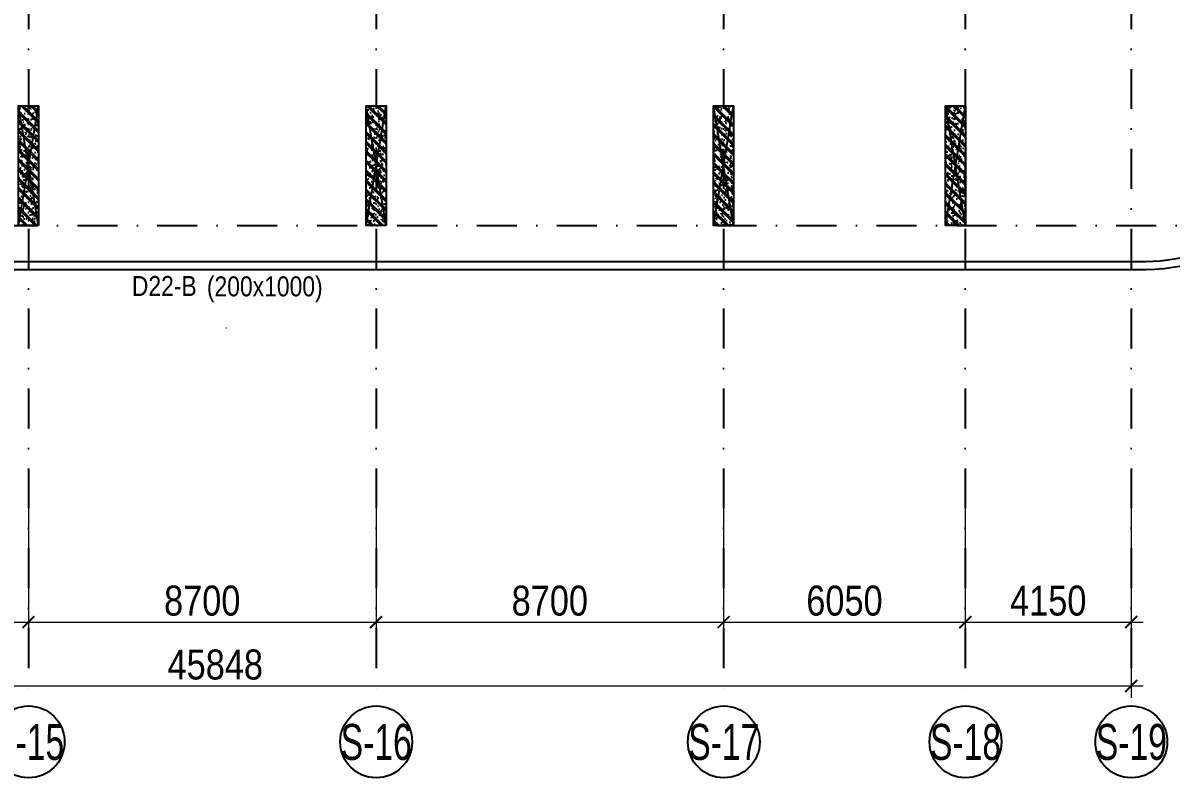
# Model space of a CAD drawing. Header units: millimetres. Extents: x -159515 to 1327256, y -225156 to 138737.
# Drawn here: x 512000 to 540736, y -45899 to -26990 of the extents above; entities that cross this region are included whole.
import ezdxf
from ezdxf.enums import TextEntityAlignment as Align

# ---------------------------------------------------------------- set-up
doc = ezdxf.new("R2010")
doc.units = ezdxf.units.MM
doc.header["$MEASUREMENT"] = 0
doc.linetypes.add('DASHDOT', pattern=[1, 0.5, -0.25, 0, -0.25])
for name, color, linetype in [('AUDIT_I_220807103235-17', 50, 'Continuous'), ('ccu12-Text', 31, 'Continuous'), ('KT-Dim', 8, 'Continuous'), ('KT-Luoi truc South Tower', 8, 'DASHDOT'), ('Xref_ST_MBDV Cot vach 30.7.2022|Xref_ST_MBDV Cot vach 30.7.2022|Xref_ST_MBDV Cot vach 30.7.2022|Xref_ST_MBDV Cot vach 30.7.2022|A-GRID-SYM', 50, 'Continuous'), ('Xref_ST_MBDV Cot vach 30.7.2022|Xref_ST_MBDV Cot vach 30.7.2022|Xref_ST_MBDV Cot vach 30.7.2022|Xref_ST_MBDV Cot vach 30.7.2022|KC-Betong', 6, 'Continuous')]:
    doc.layers.add(name, color=color, linetype=linetype)
doc.layers.add('ccu12-Tencaukien', color=9, linetype='Continuous', lineweight=15)
doc.layers.add('KT-Kich thuoc', color=159, linetype='Continuous', lineweight=18)
doc.styles.add('Arial Narrow', font='ARIALN.TTF')
doc.styles.add('HBA-Text', font='GOTHIC.TTF')
doc.dimstyles.new('CCU_1-300', dxfattribs={"dimscale": 300, "dimtxt": 2.5, "dimasz": 1, "dimexe": 1, "dimexo": 2, "dimgap": 0.5, "dimtad": 1, "dimdec": 0, "dimdsep": 46, "dimtxsty": 'Arial Narrow', "dimblk": 'ARCHTICK', "dimcen": -1, "dimdle": 1, "dimclrd": 256, "dimclre": 256, "dimclrt": 3, "dimadec": 0, "dimazin": 2, "dimtfac": 0.1, "dimtdec": 0, "dimtix": 1, "dimtmove": 2, "dimatfit": 1, "dimfxl": 1, "dimtvp": 0.833333, "dimtolj": 1, "dimtzin": 12, "dimarcsym": 0})

# ---------------------------------------------------------------- blocks, each defined once
blk = doc.blocks.new('_ArchTick')
at = {"color": 0, "const_width": 0.15}
blk.add_lwpolyline([(-0.5, -0.5), (0.5, 0.5)], dxfattribs=at)
blk = doc.blocks.new('*D427')
at = {"layer": 'Defpoints', "color": 0, "transparency": 16777216}
for p in [(-52171, 1204), (-6323, 1204), (-6323, -3959)]:
    blk.add_point(p, dxfattribs=at)
at = {"layer": 'KT-Kich thuoc', "lineweight": -2, "transparency": 16777216}
for p, q in [((-52171, 604), (-52171, -4259)), ((-6323, 604), (-6323, -4259)), ((-52471, -3959), (-6023, -3959))]:
    blk.add_line(p, q, dxfattribs=at)
at = {"layer": 'KT-Kich thuoc', "lineweight": -2, "transparency": 16777216, "xscale": 300, "yscale": 300, "zscale": 300, "rotation": 180}
blk.add_blockref('_ArchTick', (-52171, -3959), dxfattribs=at)
at = {"layer": 'KT-Kich thuoc', "lineweight": -2, "transparency": 16777216, "xscale": 300, "yscale": 300, "zscale": 300}
blk.add_blockref('_ArchTick', (-6323, -3959), dxfattribs=at)
at = {"layer": 'KT-Kich thuoc', "color": 3, "transparency": 16777216, "insert": (-29247, -3426), "char_height": 750, "attachment_point": 5, "style": 'Arial Narrow'}
blk.add_mtext('\\A1;45848', dxfattribs=at)
blk = doc.blocks.new('*D412')
at = {"layer": 'Defpoints', "color": 0, "transparency": 16777216}
for p in [(-39723, 1204), (-33923, 1204), (-33923, -2359)]:
    blk.add_point(p, dxfattribs=at)
at = {"layer": 'KT-Kich thuoc', "lineweight": -2, "transparency": 16777216}
for p, q in [((-39723, 604), (-39723, -2659)), ((-33923, 604), (-33923, -2659)), ((-40023, -2359), (-33623, -2359))]:
    blk.add_line(p, q, dxfattribs=at)
at = {"layer": 'KT-Kich thuoc', "lineweight": -2, "transparency": 16777216, "xscale": 300, "yscale": 300, "zscale": 300, "rotation": 180}
blk.add_blockref('_ArchTick', (-39723, -2359), dxfattribs=at)
at = {"layer": 'KT-Kich thuoc', "lineweight": -2, "transparency": 16777216, "xscale": 300, "yscale": 300, "zscale": 300}
blk.add_blockref('_ArchTick', (-33923, -2359), dxfattribs=at)
at = {"layer": 'KT-Kich thuoc', "color": 3, "transparency": 16777216, "insert": (-36823, -1826), "char_height": 750, "attachment_point": 5, "style": 'Arial Narrow'}
blk.add_mtext('\\A1;5800', dxfattribs=at)
blk = doc.blocks.new('*D413')
at = {"layer": 'Defpoints', "color": 0, "transparency": 16777216}
for p in [(-33923, 1204), (-25223, 1204), (-25223, -2359)]:
    blk.add_point(p, dxfattribs=at)
at = {"layer": 'KT-Kich thuoc', "lineweight": -2, "transparency": 16777216}
for p, q in [((-33923, 604), (-33923, -2659)), ((-25223, 604), (-25223, -2659)), ((-34223, -2359), (-24923, -2359))]:
    blk.add_line(p, q, dxfattribs=at)
at = {"layer": 'KT-Kich thuoc', "lineweight": -2, "transparency": 16777216, "xscale": 300, "yscale": 300, "zscale": 300, "rotation": 180}
blk.add_blockref('_ArchTick', (-33923, -2359), dxfattribs=at)
at = {"layer": 'KT-Kich thuoc', "lineweight": -2, "transparency": 16777216, "xscale": 300, "yscale": 300, "zscale": 300}
blk.add_blockref('_ArchTick', (-25223, -2359), dxfattribs=at)
at = {"layer": 'KT-Kich thuoc', "color": 3, "transparency": 16777216, "insert": (-29573, -1826), "char_height": 750, "attachment_point": 5, "style": 'Arial Narrow'}
blk.add_mtext('\\A1;8700', dxfattribs=at)
blk = doc.blocks.new('*D414')
at = {"layer": 'Defpoints', "color": 0, "transparency": 16777216}
for p in [(-25223, 1204), (-16523, 1204), (-16523, -2359)]:
    blk.add_point(p, dxfattribs=at)
at = {"layer": 'KT-Kich thuoc', "lineweight": -2, "transparency": 16777216}
for p, q in [((-25223, 604), (-25223, -2659)), ((-16523, 604), (-16523, -2659)), ((-25523, -2359), (-16223, -2359))]:
    blk.add_line(p, q, dxfattribs=at)
at = {"layer": 'KT-Kich thuoc', "lineweight": -2, "transparency": 16777216, "xscale": 300, "yscale": 300, "zscale": 300, "rotation": 180}
blk.add_blockref('_ArchTick', (-25223, -2359), dxfattribs=at)
at = {"layer": 'KT-Kich thuoc', "lineweight": -2, "transparency": 16777216, "xscale": 300, "yscale": 300, "zscale": 300}
blk.add_blockref('_ArchTick', (-16523, -2359), dxfattribs=at)
at = {"layer": 'KT-Kich thuoc', "color": 3, "transparency": 16777216, "insert": (-20873, -1826), "char_height": 750, "attachment_point": 5, "style": 'Arial Narrow'}
blk.add_mtext('\\A1;8700', dxfattribs=at)
blk = doc.blocks.new('*D415')
at = {"layer": 'Defpoints', "color": 0, "transparency": 16777216}
for p in [(-16523, 1204), (-10473, 1204), (-10473, -2359)]:
    blk.add_point(p, dxfattribs=at)
at = {"layer": 'KT-Kich thuoc', "lineweight": -2, "transparency": 16777216}
for p, q in [((-16523, 604), (-16523, -2659)), ((-10473, 604), (-10473, -2659)), ((-16823, -2359), (-10173, -2359))]:
    blk.add_line(p, q, dxfattribs=at)
at = {"layer": 'KT-Kich thuoc', "lineweight": -2, "transparency": 16777216, "xscale": 300, "yscale": 300, "zscale": 300, "rotation": 180}
blk.add_blockref('_ArchTick', (-16523, -2359), dxfattribs=at)
at = {"layer": 'KT-Kich thuoc', "lineweight": -2, "transparency": 16777216, "xscale": 300, "yscale": 300, "zscale": 300}
blk.add_blockref('_ArchTick', (-10473, -2359), dxfattribs=at)
at = {"layer": 'KT-Kich thuoc', "color": 3, "transparency": 16777216, "insert": (-13498, -1826), "char_height": 750, "attachment_point": 5, "style": 'Arial Narrow'}
blk.add_mtext('\\A1;6050', dxfattribs=at)
blk = doc.blocks.new('*D416')
at = {"layer": 'Defpoints', "color": 0, "transparency": 16777216}
for p in [(-10473, 1204), (-6323, 1204), (-6323, -2359)]:
    blk.add_point(p, dxfattribs=at)
at = {"layer": 'KT-Kich thuoc', "lineweight": -2, "transparency": 16777216}
for p, q in [((-10473, 604), (-10473, -2659)), ((-6323, 604), (-6323, -2659)), ((-10773, -2359), (-6023, -2359))]:
    blk.add_line(p, q, dxfattribs=at)
at = {"layer": 'KT-Kich thuoc', "lineweight": -2, "transparency": 16777216, "xscale": 300, "yscale": 300, "zscale": 300, "rotation": 180}
blk.add_blockref('_ArchTick', (-10473, -2359), dxfattribs=at)
at = {"layer": 'KT-Kich thuoc', "lineweight": -2, "transparency": 16777216, "xscale": 300, "yscale": 300, "zscale": 300}
blk.add_blockref('_ArchTick', (-6323, -2359), dxfattribs=at)
at = {"layer": 'KT-Kich thuoc', "color": 3, "transparency": 16777216, "insert": (-8398, -1826), "char_height": 750, "attachment_point": 5, "style": 'Arial Narrow'}
blk.add_mtext('\\A1;4150', dxfattribs=at)
blk = doc.blocks.new('GRID-SYM-flat-73')
at = {"layer": 'Xref_ST_MBDV Cot vach 30.7.2022|Xref_ST_MBDV Cot vach 30.7.2022|Xref_ST_MBDV Cot vach 30.7.2022|Xref_ST_MBDV Cot vach 30.7.2022|A-GRID-SYM'}
blk.add_circle((0, 0, 0), 900, dxfattribs=at)
at = {"layer": 'Xref_ST_MBDV Cot vach 30.7.2022|Xref_ST_MBDV Cot vach 30.7.2022|Xref_ST_MBDV Cot vach 30.7.2022|Xref_ST_MBDV Cot vach 30.7.2022|A-GRID-SYM', "style": 'HBA-Text'}
blk.add_attdef('GRID', text='', height=900, rotation=359.6303, dxfattribs=at).set_placement((0, 0, 0), align=Align.MIDDLE_CENTER)
blk = doc.blocks.new('*U192')
at = {"layer": 'ccu12-Tencaukien', "color": 8, "ltscale": 10000}
blk.add_line((361, -155), (354, -155), dxfattribs=at)
at = {"layer": 'ccu12-Text', "color": 2, "style": 'Arial Narrow', "width": 0.8}
blk.add_attdef('SH', text='', height=300, dxfattribs=at).set_placement((276, 6), align=Align.BOTTOM_RIGHT)
at = {"layer": 'ccu12-Text', "color": 31, "style": 'Arial Narrow', "width": 0.8}
for tag, p in [('(', (508, -75)), ('KT', (633, -75)), (')', (963, -75))]:
    blk.add_attdef(tag, text='', height=250, dxfattribs=at).set_placement(p, align=Align.BOTTOM_LEFT)
blk = doc.blocks.new('*U950')
h = blk.add_hatch()
h.set_pattern_fill('VATLIEU04', color=250, scale=40, style=0, pattern_type=2)
h.set_pattern_definition([(50, (-450, 3050), (286.904, -25.101), [30, -330]), (355, (-450, 3050), (-55.5, 300.877), [24, -264]), (100.451, (-426.1, 3047.9), (231.404, 275.776), [25.496, -280.457]), (46.184, (-450, 3130), (426.896, -66.208), [45, -495]), (96.636, (-414.43, 3124.5), (373.865, 389.647), [38.244, -420.685]), (351.184, (-450, 3130), (373.865, 389.65), [36, -396]), (21, (-410, 3110), (238.763, -161.048), [30, -330]), (326, (-410, 3110), (97.326, 290.06), [24, -264]), (71.451, (-390.1, 3096.58), (336.09, 129.012), [25.496, -280.457]), (37.5, (-450, 3050), (4.864, 133.1575), [0, -260.8, 0, -268, 0, -265]), (7.5, (-450, 3050), (105.228, 157.7647), [0, -152.8, 0, -254.8, 0, -101]), (327.5, (-539.2, 3050), (213.529, -9.022), [0, -100, 0, -312, 0, -414]), (317.5, (-579.2, 3050), (233.274, 40.042), [0, -130, 0, -207.2, 0, -294]), (45, (-450, 3050), (-120.208, 120.208), []), (45, (-450, 3099), (-120.208, 120.208), [])])
h.paths.add_polyline_path([(-475, -475), (25, -475), (25, 2525), (-475, 2525)])
at = {"color": 6, "ltscale": 0.25}
blk.add_lwpolyline([(-475, -475), (25, -475), (25, 2525), (-475, 2525)], close=True, dxfattribs=at)
at = {"layer": 'Defpoints', "linetype": 'ByBlock', "ltscale": 30}
for p, q in [((25, -475), (-475, 2525)), ((-475, -475), (25, 2525))]:
    blk.add_line(p, q, dxfattribs=at)
blk = doc.blocks.new('MBCV-T22')
at = {"layer": 'Xref_ST_MBDV Cot vach 30.7.2022|Xref_ST_MBDV Cot vach 30.7.2022|Xref_ST_MBDV Cot vach 30.7.2022|Xref_ST_MBDV Cot vach 30.7.2022|KC-Betong', "linetype": 'ByBlock', "xscale": -1, "rotation": 359.9999999999985}
for p in [(-28075, -17675, 0), (-19375, -17675, 0), (-10675, -17675, 0), (-4875, -17675, 0)]:
    blk.add_blockref('*U950', p, dxfattribs=at)
blk = doc.blocks.new('mbkc-t22')
at = {"elevation": 0}
for points in [[(-26286, 27544), (-26287, 27544), (-28875, 34908, 0.338337), (-32749, 36444), (-62185, 26289, 0.459457), (-64225, 21139), (-55456, 6813, 0.279689), (-50490, 5781), (-27772, 13619, 0.204279), (-27706, 13740), (-27482, 14770, -0.275412), (-26755, 15571), (-22342, 17089, -0.414195), (-21181, 16524), (-12852, -7567, 0.319754), (-8032, -11000), (37106, -11000, 0.36531), (42072, -6689, 0.102434), (42063, -5068), (39621, 6403, 0.132611), (38155, 9202, 0.066499), (37024, 10116, 0.137615), (34943, 10700), (9300, 10700)], [(-53502, 5908, 0.161195), (-50556, 5970), (-27901, 13786), (-27678, 14811, -0.274307), (-26816, 15761), (-22407, 17278, -0.414153), (-20992, 16589), (-12663, -7501, 0.319754), (-8032, -10800), (37104, -10800, 0.151467), (39864, -9900)], [(-53502, 5908, 0.161195), (-50556, 5970), (-27901, 13786), (-27678, 14811, -0.274307), (-26816, 15761), (-22407, 17278, -0.414153), (-20992, 16589), (-12663, -7501, 0.319754), (-8032, -10800), (37104, -10800, 0.151467), (39864, -9900, 0.151467)]]:
    blk.add_lwpolyline(points, format="xyb", dxfattribs=at)
blk.add_blockref('MBCV-T22', (37000, 8250))
blk = doc.blocks.new('Asix South Tower')
at = {"layer": 'KT-Luoi truc South Tower', "ltscale": 2000}
for p, q in [((-33923, 33491.9), (-33923, -4459.1)), ((-25223, 33491.9), (-25223, -4459.1)), ((-16523, 33491.9), (-16523, -4459.1)), ((-10473, 33491.9), (-10473, -4459.1)), ((-6323, 33491.9), (-6323, -4459.1)), ((-52698.1, 7570.4), (10118.8, 7570.4))]:
    blk.add_line(p, q, dxfattribs=at)
at = {"layer": 'KT-Dim'}
ref = blk.add_blockref('GRID-SYM-flat-73', (-33917.9, -5359.1, 0), dxfattribs=dict(at, rotation=0.325197994598278))
ref.add_attrib('GRID', 'S-15', dxfattribs={"layer": 'AUDIT_I_220807103235-17', "height": 900, "style": 'HBA-Text', "width": 0.7}).set_placement((-33917.9, -5359.1, 0), align=Align.MIDDLE_CENTER)
ref = blk.add_blockref('GRID-SYM-flat-73', (-25217.9, -5359.1, 0), dxfattribs=dict(at, rotation=0.325197994598278))
ref.add_attrib('GRID', 'S-16', dxfattribs={"layer": 'AUDIT_I_220807103235-17', "height": 900, "style": 'HBA-Text', "width": 0.7}).set_placement((-25217.9, -5359.1, 0), align=Align.MIDDLE_CENTER)
ref = blk.add_blockref('GRID-SYM-flat-73', (-16517.9, -5359.1, 0), dxfattribs=dict(at, rotation=0.325197994598278))
ref.add_attrib('GRID', 'S-17', dxfattribs={"layer": 'AUDIT_I_220807103235-17', "height": 900, "style": 'HBA-Text', "width": 0.7}).set_placement((-16517.9, -5359.1, 0), align=Align.MIDDLE_CENTER)
ref = blk.add_blockref('GRID-SYM-flat-73', (-10467.9, -5359.1, 0), dxfattribs=dict(at, rotation=0.325197994598278))
ref.add_attrib('GRID', 'S-18', dxfattribs={"layer": 'AUDIT_I_220807103235-17', "height": 900, "style": 'HBA-Text', "width": 0.7}).set_placement((-10467.9, -5359.1, 0), align=Align.MIDDLE_CENTER)
ref = blk.add_blockref('GRID-SYM-flat-73', (-6317.9, -5359.1, 0), dxfattribs=dict(at, rotation=0.325197994598278))
ref.add_attrib('GRID', 'S-19', dxfattribs={"layer": 'AUDIT_I_220807103235-17', "height": 900, "style": 'HBA-Text', "width": 0.7}).set_placement((-6317.9, -5359.1, 0), align=Align.MIDDLE_CENTER)
at = {"layer": 'KT-Kich thuoc'}
for base, p1, p2, picture, middle in [((-6323, -3959.1), (-52170.8, 1204.1), (-6323, 1204.1), '*D427', (-29246.9, -3426.2)), ((-33923, -2359.1), (-39723, 1204.1), (-33923, 1204.1), '*D412', (-36823, -1826.2)), ((-25223, -2359.1), (-33923, 1204.1), (-25223, 1204.1), '*D413', (-29573, -1826.2)), ((-16523, -2359.1), (-25223, 1204.1), (-16523, 1204.1), '*D414', (-20873, -1826.2)), ((-10473, -2359.1), (-16523, 1204.1), (-10473, 1204.1), '*D415', (-13498, -1826.2)), ((-6323, -2359.1), (-10473, 1204.1), (-6323, 1204.1), '*D416', (-8398, -1826.2))]:
    dim = blk.add_linear_dim(base=base, p1=p1, p2=p2, dimstyle='CCU_1-300', dxfattribs=at)
    dim.commit()
    dim.dimension.update_dxf_attribs({"geometry": picture, "text_midpoint": middle})

msp = doc.modelspace()

# ---------------------------------------------------------------- block references
msp.add_blockref('mbkc-t22', (502987.2, -22163.9))
at = {"layer": 'ccu12-Tencaukien', "extrusion": (4.38813e-07, -9.79924e-07, 1)}
ref = msp.add_blockref('*U192', (516577.9, -34142.2, 0.3), dxfattribs=dict(at, xscale=1.815893337873055, yscale=1.815893337873055, zscale=1.815893337873055, rotation=339.536933714468))
ref.add_attrib('KT', '(200x1000)', dxfattribs={"color": 31, "extrusion": (4.38813e-07, -9.79924e-07, 1), "height": 500, "style": 'Arial Narrow'}).set_placement((516603.8, -33985.8, 0.3), align=Align.BOTTOM_LEFT)
ref.add_attrib('SH', 'D22-B', dxfattribs={"color": 2, "extrusion": (4.38813e-07, -9.79924e-07, 1), "height": 500, "style": 'Arial Narrow'}).set_placement((516348.9, -33976.9, 0.3), align=Align.BOTTOM_RIGHT)
at = {"layer": 'KT-Kich thuoc'}
msp.add_blockref('Asix South Tower', (546059.8, -39634.4), dxfattribs=at)

doc.saveas('drawing.dxf')
